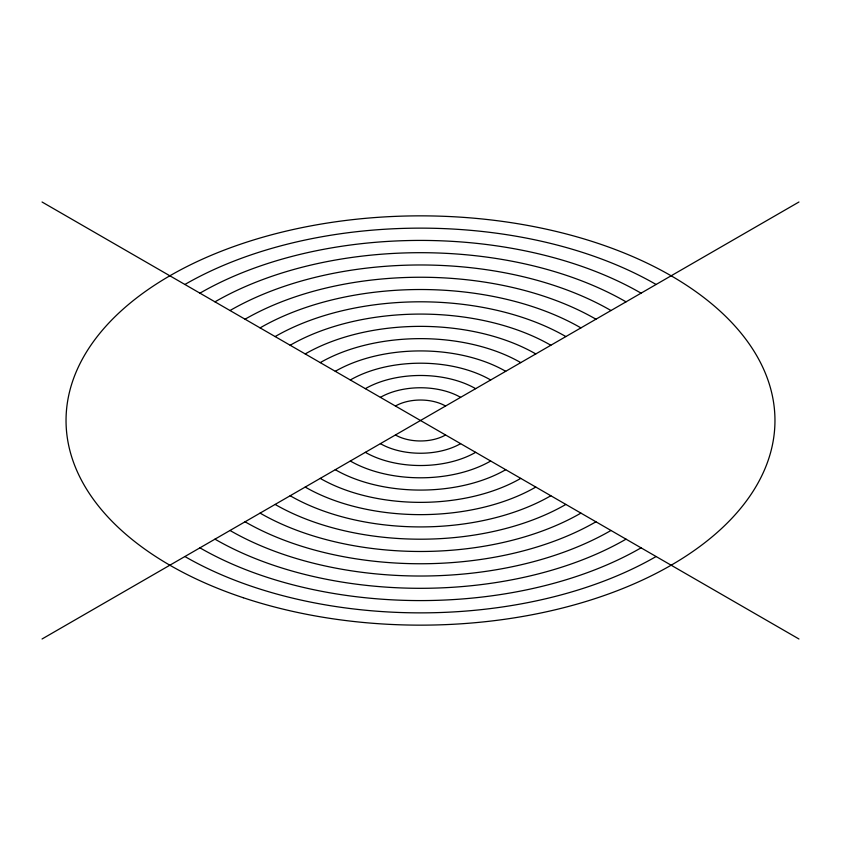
<?xml version="1.0" encoding="UTF-8"?>
<svg xmlns="http://www.w3.org/2000/svg" width="841" height="841" viewBox="0 0 841 841"><rect width="100%" height="100%" fill="white"/><g stroke="black" fill="none" stroke-linecap="round" stroke-linejoin="round"><path stroke-width="1.26" d="M42.05 638.992L798.95 202.008M42.05 202.008L798.95 638.992M505.714 469.699A120.515 69.582 0 0 1 335.286 469.699M335.286 371.301A120.515 69.582 0 0 1 505.714 371.301M475.638 452.332A77.982 45.025 0 0 1 365.362 452.332M365.362 388.668A77.982 45.025 0 0 1 475.638 388.668M445.562 434.976A35.448 20.468 0 0 1 395.438 434.976M395.438 406.024A35.448 20.468 0 0 1 445.562 406.024M460.605 443.649A56.715 32.746 0 0 1 380.395 443.649M380.395 397.351A56.715 32.746 0 0 1 460.605 397.351M490.681 461.015A99.249 57.304 0 0 1 350.319 461.015M350.319 379.985A99.249 57.304 0 0 1 490.681 379.985M580.91 513.115A226.849 130.975 0 0 1 260.09 513.115M260.09 327.885A226.849 130.975 0 0 1 580.91 327.885M656.106 556.521A333.194 192.368 0 0 1 184.894 556.521M184.894 284.479A333.194 192.368 0 0 1 656.106 284.479M641.063 547.838A311.927 180.09 0 0 1 199.937 547.838M199.937 293.162A311.927 180.09 0 0 1 641.063 293.162M626.03 539.155A290.66 167.811 0 0 1 214.97 539.155M214.97 301.845A290.66 167.811 0 0 1 626.03 301.845M610.987 530.471A269.393 155.532 0 0 1 230.014 530.471M230.014 310.529A269.393 155.532 0 0 1 610.987 310.529M595.943 521.798A248.116 143.254 0 0 1 245.057 521.798M245.057 319.202A248.116 143.254 0 0 1 595.943 319.202M565.867 504.432A205.582 118.697 0 0 1 275.133 504.432M275.133 336.568A205.582 118.697 0 0 1 565.867 336.568M550.834 495.748A184.316 106.418 0 0 1 290.166 495.748M290.166 345.252A184.316 106.418 0 0 1 550.834 345.252M535.791 487.065A163.049 94.139 0 0 1 305.209 487.065M305.209 353.935A163.049 94.139 0 0 1 535.791 353.935M520.758 478.382A141.782 81.861 0 0 1 320.242 478.382M320.242 362.618A141.782 81.861 0 0 1 520.758 362.618M243.27 597.73A354.46 204.647 0 0 0 774.96 420.5A354.46 204.647 0 0 0 243.27 243.27A354.46 204.647 0 0 0 243.27 597.73"/></g></svg>
